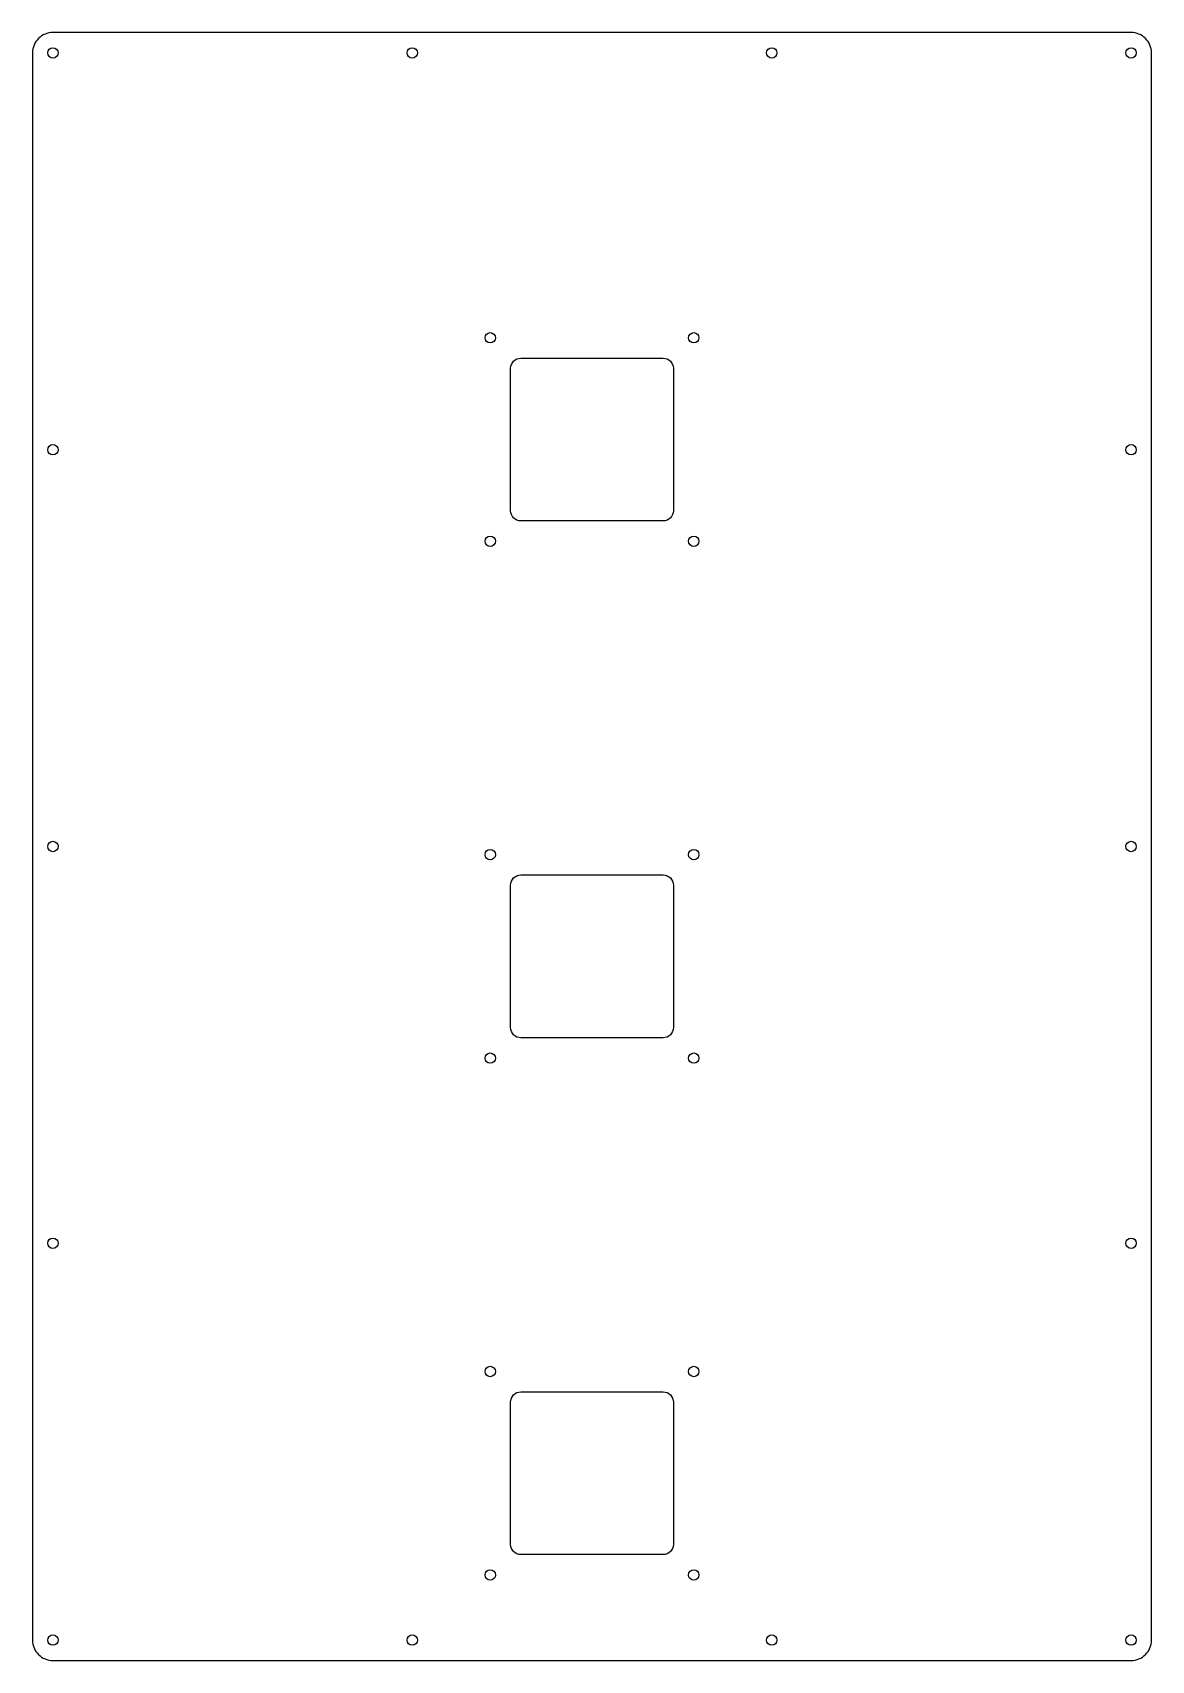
# Model space of a CAD drawing. Header units: millimetres. Extents: x -148 to 402, y -58 to 742.
import ezdxf

# ---------------------------------------------------------------- set-up
doc = ezdxf.new("R2010")
doc.units = ezdxf.units.MM
doc.layers.get('0').update_dxf_attribs({"linetype": 'CONTINUOUS'})

msp = doc.modelspace()

# ---------------------------------------------------------------- linework, layer by layer
for points in [[(402, 731.9, 0.414214), (392, 741.9), (-138, 741.9, 0.414214), (-148, 731.9), (-148, -48.1, 0.414214), (-138, -58.1), (392, -58.1, 0.414214), (402, -48.1)], [(402, 731.9, 0.414214), (392, 741.9), (-138, 741.9, 0.414214), (-148, 731.9), (-148, -48.1, 0.414214), (-138, -58.1), (392, -58.1, 0.414214), (402, -48.1)], [(92, 581.9), (162, 581.9, -0.414214), (167, 576.9), (167, 506.9, -0.414214), (162, 501.9), (92, 501.9, -0.414214), (87, 506.9), (87, 576.9, -0.414214)], [(92, 581.9), (162, 581.9, -0.414214), (167, 576.9), (167, 506.9, -0.414214), (162, 501.9), (92, 501.9, -0.414214), (87, 506.9), (87, 576.9, -0.414214)], [(92, 327.9), (162, 327.9, -0.414214), (167, 322.9), (167, 252.9, -0.414214), (162, 247.9), (92, 247.9, -0.414214), (87, 252.9), (87, 322.9, -0.414214)], [(92, 327.9), (162, 327.9, -0.414214), (167, 322.9), (167, 252.9, -0.414214), (162, 247.9), (92, 247.9, -0.414214), (87, 252.9), (87, 322.9, -0.414214)], [(92, 73.9), (162, 73.9, -0.414214), (167, 68.9), (167, -1.1, -0.414214), (162, -6.1), (92, -6.1, -0.414214), (87, -1.1), (87, 68.9, -0.414214)], [(92, 73.9), (162, 73.9, -0.414214), (167, 68.9), (167, -1.1, -0.414214), (162, -6.1), (92, -6.1, -0.414214), (87, -1.1), (87, 68.9, -0.414214)]]:
    msp.add_lwpolyline(points, format="xyb", close=True)
for centre in [(-138, 731.9), (-138, 731.9), (38.67, 731.9), (38.67, 731.9), (215.33, 731.9), (215.33, 731.9), (392, 731.9), (392, 731.9), (77, 591.9), (77, 591.9), (177, 591.9), (177, 591.9), (-138, 536.9), (-138, 536.9), (392, 536.9), (392, 536.9), (77, 491.9), (77, 491.9), (177, 491.9), (177, 491.9), (-138, 341.9), (-138, 341.9), (392, 341.9), (392, 341.9), (77, 337.9), (77, 337.9), (177, 337.9), (177, 337.9), (77, 237.9), (77, 237.9), (177, 237.9), (177, 237.9), (-138, 146.9), (-138, 146.9), (392, 146.9), (392, 146.9), (77, 83.9), (77, 83.9), (177, 83.9), (177, 83.9), (77, -16.1), (77, -16.1), (177, -16.1), (177, -16.1), (-138, -48.1), (-138, -48.1), (38.67, -48.1), (38.67, -48.1), (215.33, -48.1), (215.33, -48.1), (392, -48.1), (392, -48.1)]:
    msp.add_circle(centre, 2.55)

doc.saveas('drawing.dxf')
